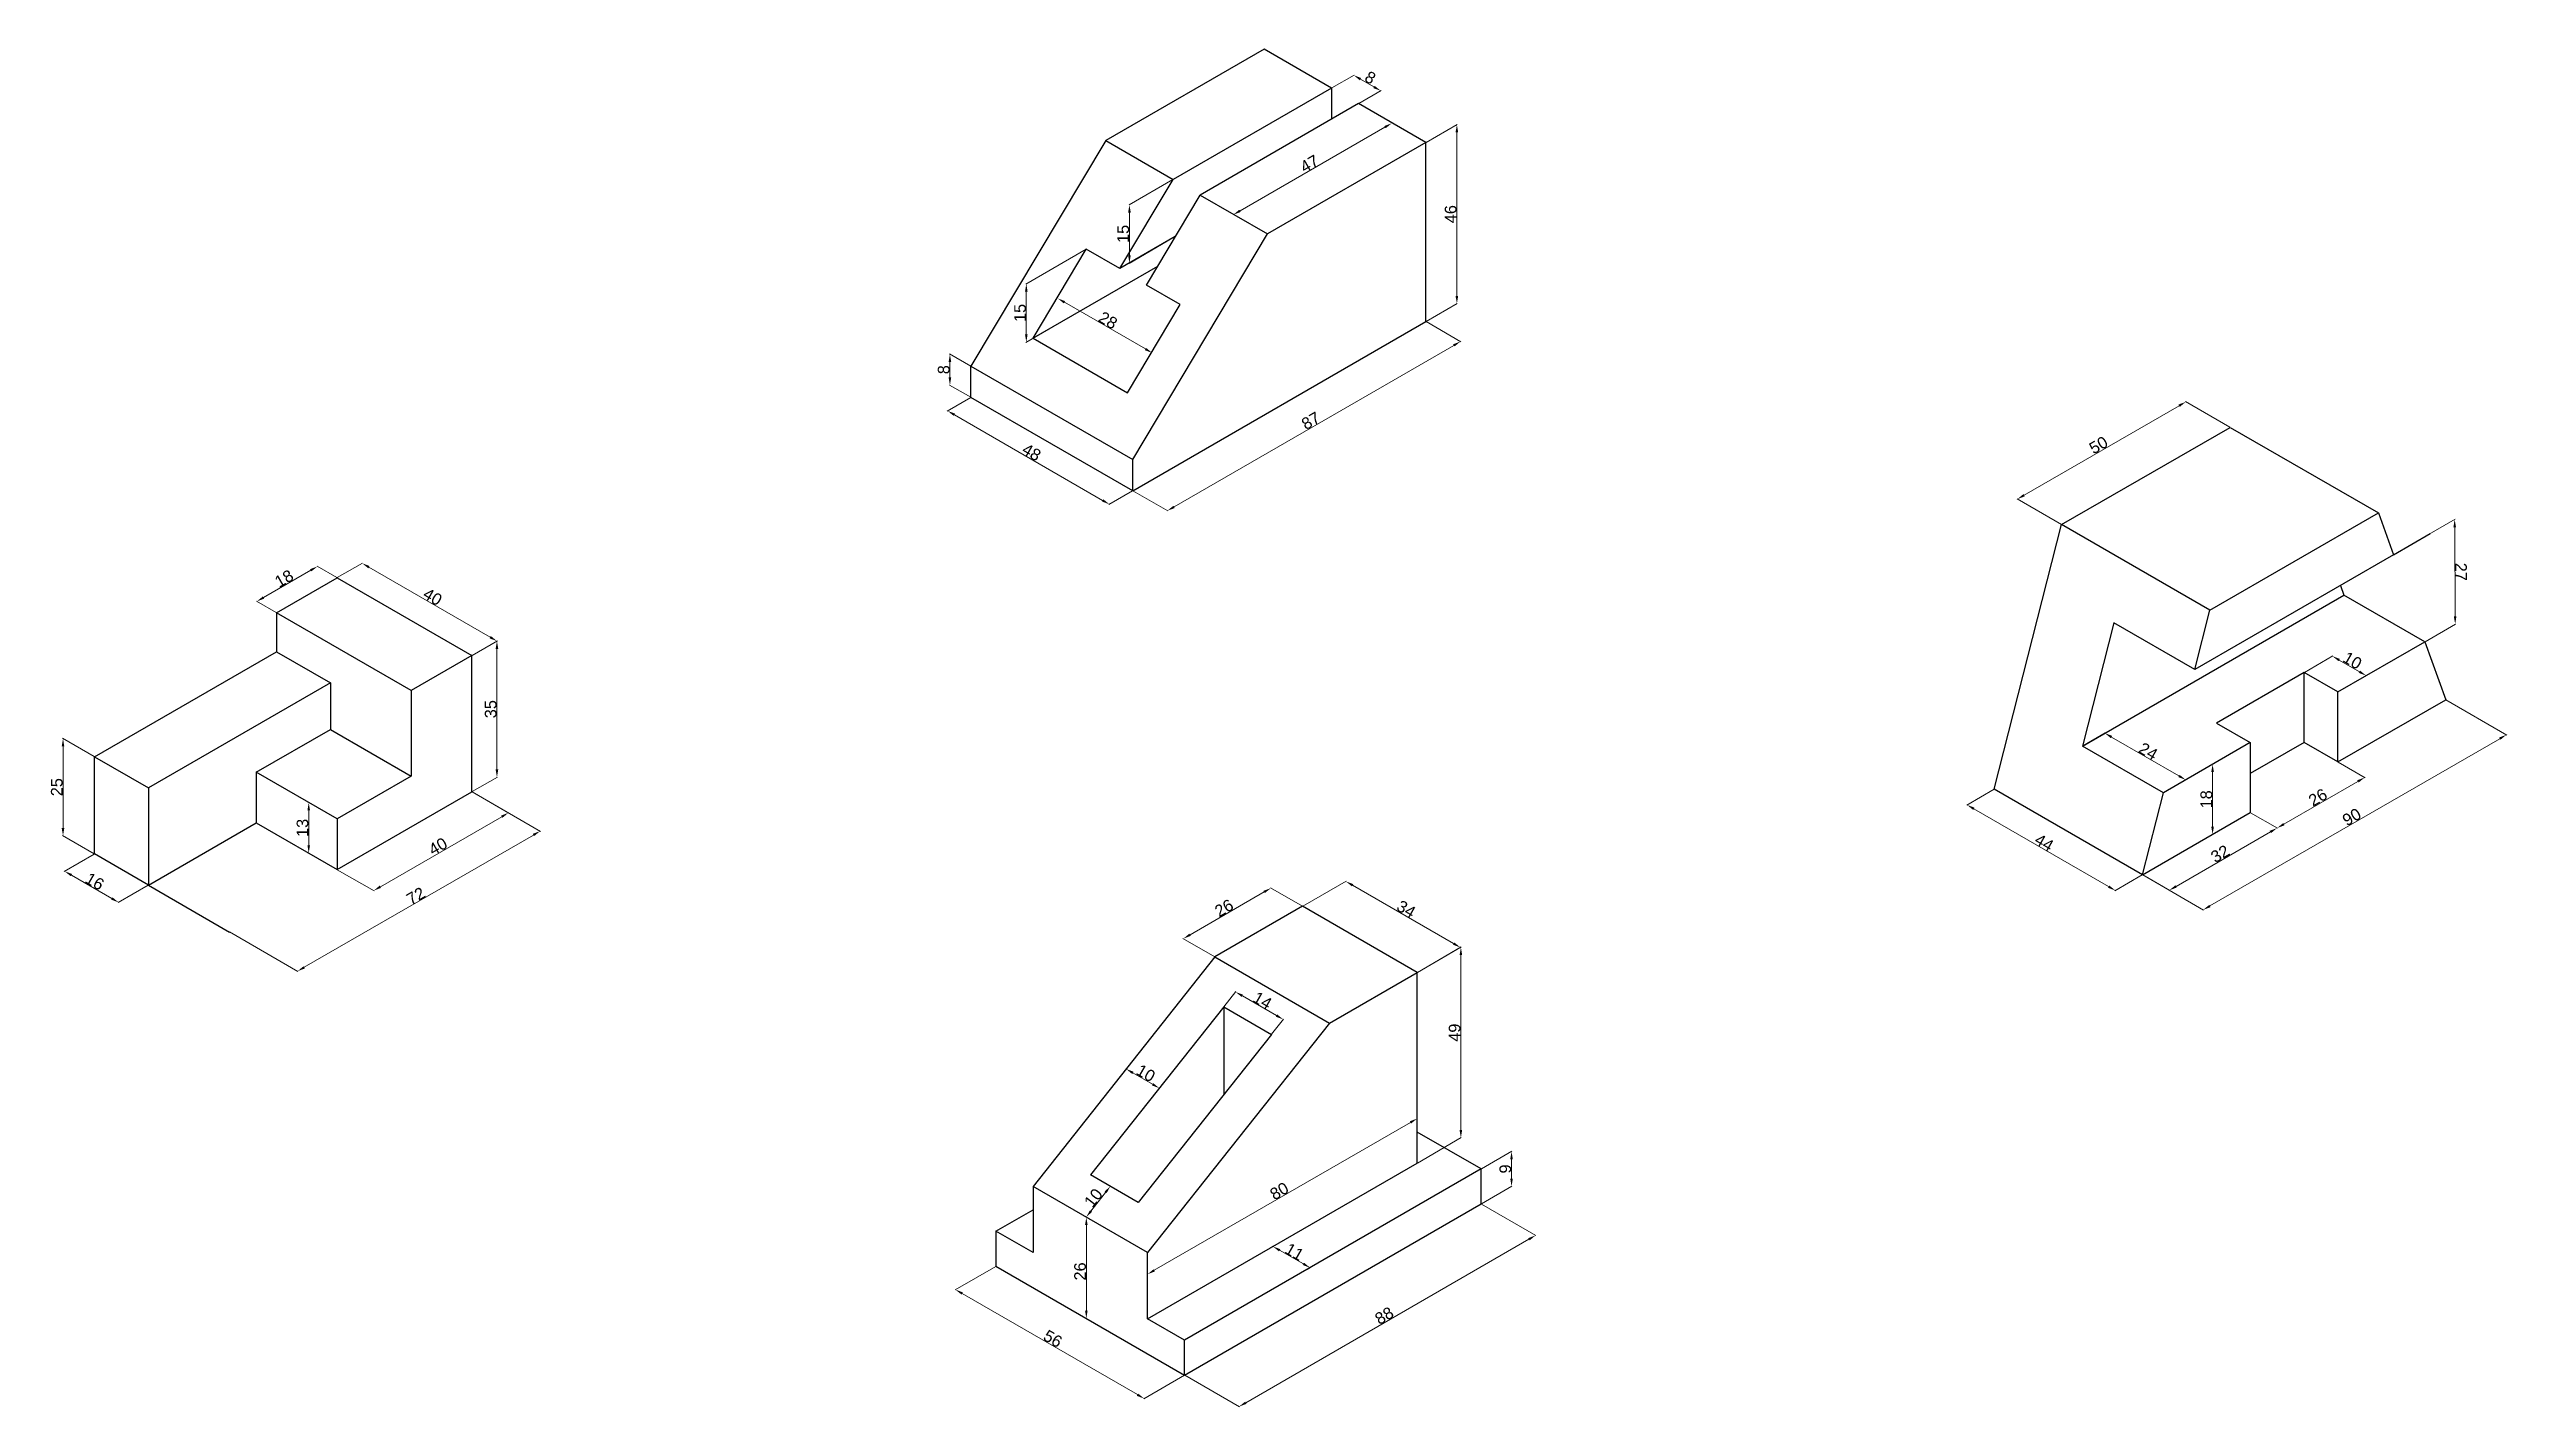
# Model space of a CAD drawing. Header units: millimetres. Extents: x -12 to 620, y -142 to 207.
import ezdxf

# ---------------------------------------------------------------- set-up
doc = ezdxf.new("R2010")
doc.units = ezdxf.units.MM
doc.header["$MEASUREMENT"] = 0
doc.layers.add('AM_5', color=3, linetype='Continuous', lineweight=15)
doc.styles.get("Standard").update_dxf_attribs({"font": 'arial.ttf'})
doc.dimstyles.new('AM_ANSI$0', dxfattribs={"dimtxt": 3, "dimasz": 2, "dimexe": 0.1, "dimexo": 0.05, "dimgap": 0.06, "dimtad": 1, "dimtoh": 1, "dimdec": 3, "dimzin": 9, "dimdsep": 46, "dimtxsty": 'Standard', "dimcen": 0, "dimclrd": 256, "dimclre": 256, "dimclrt": 2, "dimadec": 0, "dimazin": 2, "dimtp": 0.1, "dimtm": 0.1, "dimtfac": 0.71, "dimtdec": 3, "dimtofl": 0, "dimtmove": 0, "dimatfit": 3, "dimfxl": 1, "dimtolj": 1, "dimtzin": 7, "dimlwd": -1, "dimlwe": -1, "dimarcsym": 1})

# ---------------------------------------------------------------- blocks, each defined once
blk = doc.blocks.new('*D5')
at = {"layer": 'AM_5', "transparency": 16777216}
for p, q in [((-0.05, 25.03), (-8.19, 29.73)), ((-8.09, 27.67), (-8.09, 6.67)), ((-0.05, 0.03), (-8.19, 4.73))]:
    blk.add_line(p, q, dxfattribs=at)
for points in [[(-8.43, 27.67), (-7.76, 27.67), (-8.09, 29.67)], [(-8.43, 6.67), (-7.76, 6.67), (-8.09, 4.67)]]:
    blk.add_solid(points, dxfattribs=at)
at = {"layer": 'Defpoints', "color": 0, "transparency": 16777216}
for p in [(0, 25), (-8.09, 4.67), (0, 0)]:
    blk.add_point(p, dxfattribs=at)
at = {"layer": 'AM_5', "color": 2, "transparency": 16777216, "insert": (-9.68, 17.17), "char_height": 3, "attachment_point": 5, "rotation": 90}
blk.add_mtext('\\A1;25', dxfattribs=at)
blk = doc.blocks.new('*D6')
at = {"layer": 'AM_5', "transparency": 16777216}
for p, q in [((-0.05, -0.03), (-7.77, -4.49)), ((-5.94, -5.43), (4.45, -11.43)), ((13.81, -8.03), (6.09, -12.49))]:
    blk.add_line(p, q, dxfattribs=at)
for points in [[(-5.77, -5.14), (-6.1, -5.72), (-7.67, -4.43)], [(4.62, -11.14), (4.29, -11.72), (6.19, -12.43)]]:
    blk.add_solid(points, dxfattribs=at)
at = {"layer": 'Defpoints', "color": 0, "transparency": 16777216}
for p in [(0, 0), (6.19, -12.43), (13.86, -8)]:
    blk.add_point(p, dxfattribs=at)
at = {"layer": 'AM_5', "color": 2, "transparency": 16777216, "insert": (0.05, -7.05), "char_height": 3, "attachment_point": 5, "rotation": 330}
blk.add_mtext('\\A1;16', dxfattribs=at)
blk = doc.blocks.new('*D7')
at = {"layer": 'AM_5', "transparency": 16777216}
for p, q in [((97.04, 15.97), (106.48, 10.52)), ((73.48, -8.42), (104.65, 9.58)), ((62.4, -4.03), (71.84, -9.48))]:
    blk.add_line(p, q, dxfattribs=at)
for points in [[(104.49, 9.87), (104.82, 9.29), (106.38, 10.58)], [(73.31, -8.13), (73.64, -8.71), (71.74, -9.42)]]:
    blk.add_solid(points, dxfattribs=at)
at = {"layer": 'Defpoints', "color": 0, "transparency": 16777216}
for p in [(96.99, 16), (106.38, 10.58), (62.35, -4)]:
    blk.add_point(p, dxfattribs=at)
at = {"layer": 'AM_5', "color": 2, "transparency": 16777216, "insert": (88.27, 1.96), "char_height": 3, "attachment_point": 5, "rotation": 30}
blk.add_mtext('\\A1;40', dxfattribs=at)
blk = doc.blocks.new('*D8')
at = {"layer": 'AM_5', "transparency": 16777216}
for p, q in [((97.04, 51.03), (103.54, 54.78)), ((103.44, 21.72), (103.44, 52.72)), ((97.04, 16.03), (103.54, 19.78))]:
    blk.add_line(p, q, dxfattribs=at)
for points in [[(103.1, 52.72), (103.77, 52.72), (103.44, 54.72)], [(103.1, 21.72), (103.77, 21.72), (103.44, 19.72)]]:
    blk.add_solid(points, dxfattribs=at)
at = {"layer": 'Defpoints', "color": 0, "transparency": 16777216}
for p in [(96.99, 51), (103.44, 54.72), (96.99, 16)]:
    blk.add_point(p, dxfattribs=at)
at = {"layer": 'AM_5', "color": 2, "transparency": 16777216, "insert": (101.84, 37.22), "char_height": 3, "attachment_point": 5, "rotation": 90}
blk.add_mtext('\\A1;35', dxfattribs=at)
blk = doc.blocks.new('*D9')
at = {"layer": 'AM_5', "transparency": 16777216}
for p, q in [((62.4, 71.03), (68.9, 74.78)), ((101.71, 55.72), (70.53, 73.72)), ((97.04, 51.03), (103.54, 54.78))]:
    blk.add_line(p, q, dxfattribs=at)
for points in [[(70.69, 74.01), (70.36, 73.43), (68.8, 74.72)], [(101.87, 56.01), (101.54, 55.43), (103.44, 54.72)]]:
    blk.add_solid(points, dxfattribs=at)
at = {"layer": 'Defpoints', "color": 0, "transparency": 16777216}
for p in [(62.35, 71), (68.8, 74.72), (96.99, 51)]:
    blk.add_point(p, dxfattribs=at)
at = {"layer": 'AM_5', "color": 2, "transparency": 16777216, "insert": (86.91, 66.1), "char_height": 3, "attachment_point": 5, "rotation": 330}
blk.add_mtext('\\A1;40', dxfattribs=at)
blk = doc.blocks.new('*D10')
at = {"layer": 'AM_5', "transparency": 16777216}
for p, q in [((43.45, 65.91), (55.57, 72.91)), ((62.3, 71.03), (57.21, 73.97)), ((46.72, 62.03), (41.62, 64.97))]:
    blk.add_line(p, q, dxfattribs=at)
for points in [[(55.41, 73.2), (55.74, 72.63), (57.31, 73.91)], [(43.28, 66.2), (43.62, 65.63), (41.72, 64.91)]]:
    blk.add_solid(points, dxfattribs=at)
at = {"layer": 'Defpoints', "color": 0, "transparency": 16777216}
for p in [(57.31, 73.91), (62.35, 71), (46.77, 62)]:
    blk.add_point(p, dxfattribs=at)
at = {"layer": 'AM_5', "color": 2, "transparency": 16777216, "insert": (48.72, 70.79), "char_height": 3, "attachment_point": 5, "rotation": 30}
blk.add_mtext('\\A1;18', dxfattribs=at)
blk = doc.blocks.new('*D11')
at = {"layer": 'AM_5', "transparency": 16777216}
blk.add_line((55.06, 11.21), (55.06, 2.21), dxfattribs=at)
for points in [[(54.73, 11.21), (55.39, 11.21), (55.06, 13.21)], [(54.73, 2.21), (55.39, 2.21), (55.06, 0.21)]]:
    blk.add_solid(points, dxfattribs=at)
at = {"layer": 'Defpoints', "color": 0, "transparency": 16777216}
for p in [(62.35, 9), (55.06, 0.21), (62.35, -4)]:
    blk.add_point(p, dxfattribs=at)
at = {"layer": 'AM_5', "color": 2, "transparency": 16777216, "insert": (53.47, 6.71), "char_height": 3, "attachment_point": 5, "rotation": 90}
blk.add_mtext('\\A1;13', dxfattribs=at)
blk = doc.blocks.new('*D12')
at = {"layer": 'AM_5', "transparency": 16777216}
for p, q in [((97.04, 15.97), (114.63, 5.82)), ((112.8, 4.88), (53.91, -29.12)), ((34.69, -20.03), (52.28, -30.18))]:
    blk.add_line(p, q, dxfattribs=at)
for points in [[(112.63, 5.16), (112.97, 4.59), (114.53, 5.88)], [(53.74, -28.84), (54.08, -29.41), (52.18, -30.12)]]:
    blk.add_solid(points, dxfattribs=at)
at = {"layer": 'Defpoints', "color": 0, "transparency": 16777216}
for p in [(96.99, 16), (34.64, -20), (52.18, -30.12)]:
    blk.add_point(p, dxfattribs=at)
at = {"layer": 'AM_5', "color": 2, "transparency": 16777216, "insert": (82.57, -10.77), "char_height": 3, "attachment_point": 5, "rotation": 30}
blk.add_mtext('\\A1;72', dxfattribs=at)
blk = doc.blocks.new('*D13')
at = {"layer": 'AM_5', "transparency": 16777216}
for p, q in [((277.18, 173.32), (265.89, 166.8)), ((265.99, 164.86), (265.99, 153.86)), ((277.18, 158.32), (265.89, 151.8))]:
    blk.add_line(p, q, dxfattribs=at)
for points in [[(265.66, 164.86), (266.33, 164.86), (265.99, 166.86)], [(265.66, 153.86), (266.33, 153.86), (265.99, 151.86)]]:
    blk.add_solid(points, dxfattribs=at)
at = {"layer": 'Defpoints', "color": 0, "transparency": 16777216}
for p in [(277.23, 173.35), (277.23, 158.35), (265.99, 151.86)]:
    blk.add_point(p, dxfattribs=at)
at = {"layer": 'AM_5', "color": 2, "transparency": 16777216, "insert": (264.4, 159.36), "char_height": 3, "attachment_point": 5, "rotation": 90}
blk.add_mtext('\\A1;15', dxfattribs=at)
blk = doc.blocks.new('*D14')
at = {"layer": 'AM_5', "transparency": 16777216}
for p, q in [((254.85, 155.42), (239.39, 146.49)), ((254.85, 140.42), (239.39, 131.49)), ((239.49, 144.55), (239.49, 133.55))]:
    blk.add_line(p, q, dxfattribs=at)
for points in [[(239.15, 144.55), (239.82, 144.55), (239.49, 146.55)], [(239.15, 133.55), (239.82, 133.55), (239.49, 131.55)]]:
    blk.add_solid(points, dxfattribs=at)
at = {"layer": 'Defpoints', "color": 0, "transparency": 16777216}
for p in [(254.9, 155.45), (254.9, 140.45), (239.49, 131.55)]:
    blk.add_point(p, dxfattribs=at)
at = {"layer": 'AM_5', "color": 2, "transparency": 16777216, "insert": (237.89, 139.05), "char_height": 3, "attachment_point": 5, "rotation": 90}
blk.add_mtext('\\A1;15', dxfattribs=at)
blk = doc.blocks.new('*D15')
at = {"layer": 'AM_5', "transparency": 16777216}
for p, q in [((225.22, 125.38), (219.76, 128.53)), ((219.86, 122.47), (219.86, 126.47)), ((225.22, 117.38), (219.76, 120.53))]:
    blk.add_line(p, q, dxfattribs=at)
for points in [[(219.53, 126.47), (220.19, 126.47), (219.86, 128.47)], [(219.53, 122.47), (220.19, 122.47), (219.86, 120.47)]]:
    blk.add_solid(points, dxfattribs=at)
at = {"layer": 'Defpoints', "color": 0, "transparency": 16777216}
for p in [(219.86, 128.47), (225.27, 125.35), (225.27, 117.35)]:
    blk.add_point(p, dxfattribs=at)
at = {"layer": 'AM_5', "color": 2, "transparency": 16777216, "insert": (218.27, 124.47), "char_height": 3, "attachment_point": 5, "rotation": 90}
blk.add_mtext('\\A1;8', dxfattribs=at)
blk = doc.blocks.new('*D16')
at = {"layer": 'AM_5', "transparency": 16777216}
for p, q in [((225.22, 117.32), (219.17, 113.83)), ((221.01, 112.88), (259.11, 90.88)), ((266.79, 93.32), (260.74, 89.83))]:
    blk.add_line(p, q, dxfattribs=at)
for points in [[(221.17, 113.17), (220.84, 112.59), (219.27, 113.88)], [(259.28, 91.17), (258.94, 90.59), (260.84, 89.88)]]:
    blk.add_solid(points, dxfattribs=at)
at = {"layer": 'Defpoints', "color": 0, "transparency": 16777216}
for p in [(225.27, 117.35), (260.84, 89.88), (266.84, 93.35)]:
    blk.add_point(p, dxfattribs=at)
at = {"layer": 'AM_5', "color": 2, "transparency": 16777216, "insert": (240.85, 103.26), "char_height": 3, "attachment_point": 5, "rotation": 330}
blk.add_mtext('\\A1;48', dxfattribs=at)
blk = doc.blocks.new('*D17')
at = {"layer": 'AM_5', "transparency": 16777216}
for p, q in [((342.24, 136.82), (351.18, 131.66)), ((277.47, 89.21), (349.35, 130.71)), ((266.89, 93.32), (275.83, 88.16))]:
    blk.add_line(p, q, dxfattribs=at)
for points in [[(349.18, 131), (349.51, 130.42), (351.08, 131.71)], [(277.3, 89.5), (277.63, 88.92), (275.73, 88.21)]]:
    blk.add_solid(points, dxfattribs=at)
at = {"layer": 'Defpoints', "color": 0, "transparency": 16777216}
for p in [(342.19, 136.85), (351.08, 131.71), (266.84, 93.35)]:
    blk.add_point(p, dxfattribs=at)
at = {"layer": 'AM_5', "color": 2, "transparency": 16777216, "insert": (312.61, 111.34), "char_height": 3, "attachment_point": 5, "rotation": 30}
blk.add_mtext('\\A1;87', dxfattribs=at)
blk = doc.blocks.new('*D18')
at = {"layer": 'AM_5', "transparency": 16777216}
for p, q in [((342.24, 182.88), (350.25, 187.5)), ((350.15, 143.44), (350.15, 185.44)), ((342.24, 136.88), (350.25, 141.5))]:
    blk.add_line(p, q, dxfattribs=at)
for points in [[(349.81, 185.44), (350.48, 185.44), (350.15, 187.44)], [(349.81, 143.44), (350.48, 143.44), (350.15, 141.44)]]:
    blk.add_solid(points, dxfattribs=at)
at = {"layer": 'Defpoints', "color": 0, "transparency": 16777216}
for p in [(350.15, 187.44), (342.19, 182.85), (342.19, 136.85)]:
    blk.add_point(p, dxfattribs=at)
at = {"layer": 'AM_5', "color": 2, "transparency": 16777216, "insert": (348.56, 164.44), "char_height": 3, "attachment_point": 5, "rotation": 90}
blk.add_mtext('\\A1;46', dxfattribs=at)
blk = doc.blocks.new('*D19')
at = {"layer": 'AM_5', "transparency": 16777216}
for p, q in [((317.99, 196.88), (323.74, 200.2)), ((324.92, 192.88), (330.67, 196.2)), ((325.38, 199.14), (328.84, 197.14))]:
    blk.add_line(p, q, dxfattribs=at)
for points in [[(325.54, 199.43), (325.21, 198.85), (323.64, 200.14)], [(329.01, 197.43), (328.67, 196.85), (330.57, 196.14)]]:
    blk.add_solid(points, dxfattribs=at)
at = {"layer": 'Defpoints', "color": 0, "transparency": 16777216}
for p in [(317.94, 196.85), (330.57, 196.14), (324.87, 192.85)]:
    blk.add_point(p, dxfattribs=at)
at = {"layer": 'AM_5', "color": 2, "transparency": 16777216, "insert": (327.9, 199.52), "char_height": 3, "attachment_point": 5, "rotation": 330}
blk.add_mtext('\\A1;8', dxfattribs=at)
blk = doc.blocks.new('*D21')
at = {"layer": 'AM_5', "transparency": 16777216}
blk.add_line((294.42, 165.3), (331.66, 186.8), dxfattribs=at)
for points in [[(331.5, 187.09), (331.83, 186.51), (333.4, 187.8)], [(294.26, 165.59), (294.59, 165.01), (292.69, 164.3)]]:
    blk.add_solid(points, dxfattribs=at)
at = {"layer": 'Defpoints', "color": 0, "transparency": 16777216}
for p in [(333.4, 187.8), (342.19, 182.85), (301.48, 159.35)]:
    blk.add_point(p, dxfattribs=at)
at = {"layer": 'AM_5', "color": 2, "transparency": 16777216, "insert": (312.26, 177.4), "char_height": 3, "attachment_point": 5, "rotation": 30}
blk.add_mtext('\\A1;47', dxfattribs=at)
blk = doc.blocks.new('*D22')
at = {"layer": 'AM_5', "transparency": 16777216}
blk.add_line((249.32, 141.78), (270.1, 129.79), dxfattribs=at)
for points in [[(249.48, 142.07), (249.15, 141.49), (247.59, 142.78)], [(270.26, 130.08), (269.93, 129.5), (271.83, 128.79)]]:
    blk.add_solid(points, dxfattribs=at)
at = {"layer": 'Defpoints', "color": 0, "transparency": 16777216}
for p in [(254.9, 155.45), (278.94, 141.1), (271.83, 128.79)]:
    blk.add_point(p, dxfattribs=at)
at = {"layer": 'AM_5', "color": 2, "transparency": 16777216, "insert": (260.5, 137.16), "char_height": 3, "attachment_point": 5, "rotation": 330}
blk.add_mtext('\\A1;28', dxfattribs=at)
blk = doc.blocks.new('*D23')
at = {"layer": 'AM_5', "transparency": 16777216}
for p, q in [((302.11, -101.29), (302.96, -100.79)), ((304.6, -101.84), (310.69, -105.33)), ((311.68, -106.76), (312.53, -106.27))]:
    blk.add_line(p, q, dxfattribs=at)
for points in [[(304.76, -101.56), (304.43, -102.13), (302.86, -100.85)], [(310.86, -105.05), (310.53, -105.62), (312.43, -106.33)]]:
    blk.add_solid(points, dxfattribs=at)
at = {"layer": 'Defpoints', "color": 0, "transparency": 16777216}
for p in [(302.06, -101.31), (311.63, -106.79), (312.43, -106.33)]:
    blk.add_point(p, dxfattribs=at)
at = {"layer": 'AM_5', "color": 2, "transparency": 16777216, "insert": (308.42, -102.23), "char_height": 3, "attachment_point": 5, "rotation": 330.20979}
blk.add_mtext('\\A1;11', dxfattribs=at)
blk = doc.blocks.new('*D24')
at = {"layer": 'AM_5', "transparency": 16777216}
for p, q in [((356.44, -89.98), (370.48, -98.08)), ((295.9, -141.02), (368.65, -99.02)), ((280.23, -133.98), (294.27, -142.08))]:
    blk.add_line(p, q, dxfattribs=at)
for points in [[(368.48, -98.74), (368.82, -99.31), (370.38, -98.02)], [(295.74, -140.74), (296.07, -141.31), (294.17, -142.02)]]:
    blk.add_solid(points, dxfattribs=at)
at = {"layer": 'Defpoints', "color": 0, "transparency": 16777216}
for p in [(356.39, -89.95), (370.38, -98.02), (280.18, -133.95)]:
    blk.add_point(p, dxfattribs=at)
at = {"layer": 'AM_5', "color": 2, "transparency": 16777216, "insert": (331.48, -118.65), "char_height": 3, "attachment_point": 5, "rotation": 30}
blk.add_mtext('\\A1;88', dxfattribs=at)
blk = doc.blocks.new('*D25')
at = {"layer": 'AM_5', "transparency": 16777216}
for p, q in [((231.63, -105.98), (221.18, -112.01)), ((268.04, -138.95), (223.01, -112.95)), ((280.13, -133.98), (269.68, -140.01))]:
    blk.add_line(p, q, dxfattribs=at)
for points in [[(223.18, -112.67), (222.84, -113.24), (221.28, -111.95)], [(268.21, -138.67), (267.88, -139.24), (269.78, -139.95)]]:
    blk.add_solid(points, dxfattribs=at)
at = {"layer": 'Defpoints', "color": 0, "transparency": 16777216}
for p in [(231.68, -105.95), (221.28, -111.95), (280.18, -133.95)]:
    blk.add_point(p, dxfattribs=at)
at = {"layer": 'AM_5', "color": 2, "transparency": 16777216, "insert": (246.32, -124.58), "char_height": 3, "attachment_point": 5, "rotation": 330}
blk.add_mtext('\\A1;56', dxfattribs=at)
blk = doc.blocks.new('*D26')
at = {"layer": 'AM_5', "transparency": 16777216}
for p, q in [((255.88, -93.92), (254.82, -93.3)), ((254.92, -95.36), (254.92, -117.36)), ((255.88, -119.92), (254.82, -119.3))]:
    blk.add_line(p, q, dxfattribs=at)
for points in [[(254.58, -95.36), (255.25, -95.36), (254.92, -93.36)], [(254.58, -117.36), (255.25, -117.36), (254.92, -119.36)]]:
    blk.add_solid(points, dxfattribs=at)
at = {"layer": 'Defpoints', "color": 0, "transparency": 16777216}
for p in [(255.93, -93.95), (254.92, -119.36), (255.93, -119.95)]:
    blk.add_point(p, dxfattribs=at)
at = {"layer": 'AM_5', "color": 2, "transparency": 16777216, "insert": (253.32, -107.28), "char_height": 3, "attachment_point": 5, "rotation": 90}
blk.add_mtext('\\A1;26', dxfattribs=at)
blk = doc.blocks.new('*D27')
at = {"layer": 'AM_5', "transparency": 16777216}
for p, q in [((356.44, -80.92), (364.3, -76.38)), ((364.2, -78.44), (364.2, -83.44)), ((356.44, -89.92), (364.3, -85.38))]:
    blk.add_line(p, q, dxfattribs=at)
for points in [[(363.87, -78.44), (364.53, -78.44), (364.2, -76.44)], [(363.87, -83.44), (364.53, -83.44), (364.2, -85.44)]]:
    blk.add_solid(points, dxfattribs=at)
at = {"layer": 'Defpoints', "color": 0, "transparency": 16777216}
for p in [(356.39, -80.95), (364.2, -85.44), (356.39, -89.95)]:
    blk.add_point(p, dxfattribs=at)
at = {"layer": 'AM_5', "color": 2, "transparency": 16777216, "insert": (362.61, -80.94), "char_height": 3, "attachment_point": 5, "rotation": 90}
blk.add_mtext('\\A1;9', dxfattribs=at)
blk = doc.blocks.new('*D28')
at = {"layer": 'AM_5', "transparency": 16777216}
for p, q in [((339.99, -30.42), (351.28, -23.9)), ((351.18, -70.96), (351.18, -25.96)), ((339.99, -79.42), (351.28, -72.9))]:
    blk.add_line(p, q, dxfattribs=at)
for points in [[(350.85, -25.96), (351.51, -25.96), (351.18, -23.96)], [(350.85, -70.96), (351.51, -70.96), (351.18, -72.96)]]:
    blk.add_solid(points, dxfattribs=at)
at = {"layer": 'Defpoints', "color": 0, "transparency": 16777216}
for p in [(351.18, -23.96), (339.94, -30.45), (339.94, -79.45)]:
    blk.add_point(p, dxfattribs=at)
at = {"layer": 'AM_5', "color": 2, "transparency": 16777216, "insert": (349.59, -45.92), "char_height": 3, "attachment_point": 5, "rotation": 90}
blk.add_mtext('\\A1;49', dxfattribs=at)
blk = doc.blocks.new('*D29')
at = {"layer": 'AM_5', "transparency": 16777216}
for p, q in [((310.54, -13.42), (321.71, -6.97)), ((323.34, -8.03), (349.32, -23.03)), ((339.99, -30.42), (351.16, -23.97))]:
    blk.add_line(p, q, dxfattribs=at)
for points in [[(323.51, -7.74), (323.18, -8.32), (321.61, -7.03)], [(349.49, -22.74), (349.16, -23.32), (351.06, -24.03)]]:
    blk.add_solid(points, dxfattribs=at)
at = {"layer": 'Defpoints', "color": 0, "transparency": 16777216}
for p in [(310.49, -13.45), (351.06, -24.03), (339.94, -30.45)]:
    blk.add_point(p, dxfattribs=at)
at = {"layer": 'AM_5', "color": 2, "transparency": 16777216, "insert": (337.13, -14.15), "char_height": 3, "attachment_point": 5, "rotation": 330}
blk.add_mtext('\\A1;34', dxfattribs=at)
blk = doc.blocks.new('*D30')
at = {"layer": 'AM_5', "transparency": 16777216}
for p, q in [((300.63, -9.75), (281.58, -20.75)), ((310.44, -13.42), (302.26, -8.7)), ((287.93, -26.42), (279.75, -21.7))]:
    blk.add_line(p, q, dxfattribs=at)
for points in [[(300.47, -9.47), (300.8, -10.04), (302.36, -8.75)], [(281.41, -20.47), (281.75, -21.04), (279.85, -21.75)]]:
    blk.add_solid(points, dxfattribs=at)
at = {"layer": 'Defpoints', "color": 0, "transparency": 16777216}
for p in [(310.49, -13.45), (279.85, -21.75), (287.98, -26.45)]:
    blk.add_point(p, dxfattribs=at)
at = {"layer": 'AM_5', "color": 2, "transparency": 16777216, "insert": (290.31, -13.88), "char_height": 3, "attachment_point": 5, "rotation": 30}
blk.add_mtext('\\A1;26', dxfattribs=at)
blk = doc.blocks.new('*D31')
at = {"layer": 'AM_5', "transparency": 16777216}
for p, q in [((290.26, -39.25), (293.34, -35.37)), ((303.8, -41.52), (295.01, -36.45)), ((302.51, -46.33), (305.59, -42.44))]:
    blk.add_line(p, q, dxfattribs=at)
for points in [[(295.17, -36.16), (294.84, -36.73), (293.27, -35.45)], [(303.96, -41.23), (303.63, -41.81), (305.53, -42.52)]]:
    blk.add_solid(points, dxfattribs=at)
at = {"layer": 'Defpoints', "color": 0, "transparency": 16777216}
for p in [(293.27, -35.45), (290.23, -39.29), (302.48, -46.37)]:
    blk.add_point(p, dxfattribs=at)
at = {"layer": 'AM_5', "color": 2, "transparency": 16777216, "insert": (300.19, -37.63), "char_height": 3, "attachment_point": 5, "rotation": 330}
blk.add_mtext('\\A1;14', dxfattribs=at)
blk = doc.blocks.new('*D32')
at = {"layer": 'AM_5', "transparency": 16777216}
for p, q in [((264.62, -55.91), (265.21, -55.17)), ((271.94, -59.18), (266.88, -56.25)), ((273.15, -60.83), (273.74, -60.1))]:
    blk.add_line(p, q, dxfattribs=at)
for points in [[(267.04, -55.96), (266.71, -56.54), (265.14, -55.25)], [(272.11, -58.89), (271.77, -59.46), (273.67, -60.18)]]:
    blk.add_solid(points, dxfattribs=at)
at = {"layer": 'Defpoints', "color": 0, "transparency": 16777216}
for p in [(264.59, -55.95), (265.14, -55.25), (273.12, -60.87)]:
    blk.add_point(p, dxfattribs=at)
at = {"layer": 'AM_5', "color": 2, "transparency": 16777216, "insert": (270.2, -56.33), "char_height": 3, "attachment_point": 5, "rotation": 330}
blk.add_mtext('\\A1;10', dxfattribs=at)
blk = doc.blocks.new('*D33')
at = {"layer": 'AM_5', "transparency": 16777216}
for p, q in [((259.86, -86.96), (256.11, -91.76)), ((262.1, -85.96), (261.01, -85.33)), ((255.89, -93.92), (254.79, -93.29))]:
    blk.add_line(p, q, dxfattribs=at)
for points in [[(259.6, -86.75), (260.13, -87.16), (261.09, -85.38)], [(255.85, -91.56), (256.37, -91.97), (254.88, -93.34)]]:
    blk.add_solid(points, dxfattribs=at)
at = {"layer": 'Defpoints', "color": 0, "transparency": 16777216}
for p in [(262.15, -85.99), (254.88, -93.34), (255.93, -93.95)]:
    blk.add_point(p, dxfattribs=at)
at = {"layer": 'AM_5', "color": 2, "transparency": 16777216, "insert": (256.73, -88.38), "char_height": 3, "attachment_point": 5, "rotation": 52.02473}
blk.add_mtext('\\A1;10', dxfattribs=at)
blk = doc.blocks.new('*D34')
at = {"layer": 'AM_5', "transparency": 16777216}
blk.add_line((272.39, -106.99), (338.21, -68.99), dxfattribs=at)
for points in [[(338.04, -68.71), (338.37, -69.28), (339.94, -67.99)], [(272.22, -106.71), (272.55, -107.28), (270.66, -107.99)]]:
    blk.add_solid(points, dxfattribs=at)
at = {"layer": 'Defpoints', "color": 0, "transparency": 16777216}
for p in [(339.94, -67.99), (339.94, -79.45), (270.66, -119.45)]:
    blk.add_point(p, dxfattribs=at)
at = {"layer": 'AM_5', "color": 2, "transparency": 16777216, "insert": (304.5, -86.62), "char_height": 3, "attachment_point": 5, "rotation": 30}
blk.add_mtext('\\A1;80', dxfattribs=at)
blk = doc.blocks.new('*D35')
at = {"layer": 'AM_5', "transparency": 16777216}
for p, q in [((488.2, 16.62), (481.18, 12.56)), ((483.01, 11.62), (517.65, -8.38)), ((526.31, -5.38), (519.28, -9.44))]:
    blk.add_line(p, q, dxfattribs=at)
for points in [[(483.18, 11.91), (482.84, 11.33), (481.28, 12.62)], [(517.82, -8.09), (517.48, -8.67), (519.38, -9.38)]]:
    blk.add_solid(points, dxfattribs=at)
at = {"layer": 'Defpoints', "color": 0, "transparency": 16777216}
for p in [(488.25, 16.65), (526.36, -5.35), (519.38, -9.38)]:
    blk.add_point(p, dxfattribs=at)
at = {"layer": 'AM_5', "color": 2, "transparency": 16777216, "insert": (501.11, 2.97), "char_height": 3, "attachment_point": 5, "rotation": 330}
blk.add_mtext('\\A1;44', dxfattribs=at)
blk = doc.blocks.new('*D36')
at = {"layer": 'AM_5', "transparency": 16777216}
for p, q in [((604.35, 39.62), (620.01, 30.58)), ((543.7, -13.36), (618.17, 29.64)), ((526.41, -5.38), (542.06, -14.42))]:
    blk.add_line(p, q, dxfattribs=at)
for points in [[(618.01, 29.93), (618.34, 29.35), (619.91, 30.64)], [(543.53, -13.07), (543.86, -13.65), (541.96, -14.36)]]:
    blk.add_solid(points, dxfattribs=at)
at = {"layer": 'Defpoints', "color": 0, "transparency": 16777216}
for p in [(604.3, 39.65), (619.91, 30.64), (526.36, -5.35)]:
    blk.add_point(p, dxfattribs=at)
at = {"layer": 'AM_5', "color": 2, "transparency": 16777216, "insert": (580.14, 9.52), "char_height": 3, "attachment_point": 5, "rotation": 30}
blk.add_mtext('\\A1;90', dxfattribs=at)
blk = doc.blocks.new('*D38')
at = {"layer": 'AM_5', "transparency": 16777216}
for p, q in [((576.64, 23.62), (583.58, 19.61)), ((581.75, 18.67), (562.7, 7.67)), ((554.12, 10.62), (561.07, 6.61))]:
    blk.add_line(p, q, dxfattribs=at)
for points in [[(581.58, 18.96), (581.92, 18.38), (583.48, 19.67)], [(562.53, 7.96), (562.86, 7.38), (560.97, 6.67)]]:
    blk.add_solid(points, dxfattribs=at)
at = {"layer": 'Defpoints', "color": 0, "transparency": 16777216}
for p in [(576.59, 23.65), (554.07, 10.65), (560.97, 6.67)]:
    blk.add_point(p, dxfattribs=at)
at = {"layer": 'AM_5', "color": 2, "transparency": 16777216, "insert": (571.43, 14.55), "char_height": 3, "attachment_point": 5, "rotation": 30}
blk.add_mtext('\\A1;26', dxfattribs=at)
blk = doc.blocks.new('*D39')
at = {"layer": 'AM_5', "transparency": 16777216}
for p, q in [((554.12, 10.62), (561.07, 6.61)), ((559.23, 5.67), (534.98, -8.33)), ((526.41, -5.38), (533.35, -9.39))]:
    blk.add_line(p, q, dxfattribs=at)
for points in [[(559.07, 5.96), (559.4, 5.38), (560.97, 6.67)], [(534.82, -8.04), (535.15, -8.62), (533.25, -9.33)]]:
    blk.add_solid(points, dxfattribs=at)
at = {"layer": 'Defpoints', "color": 0, "transparency": 16777216}
for p in [(554.07, 10.65), (526.36, -5.35), (533.25, -9.33)]:
    blk.add_point(p, dxfattribs=at)
at = {"layer": 'AM_5', "color": 2, "transparency": 16777216, "insert": (546.31, 0.05), "char_height": 3, "attachment_point": 5, "rotation": 30}
blk.add_mtext('\\A1;32', dxfattribs=at)
blk = doc.blocks.new('*D40')
at = {"layer": 'AM_5', "transparency": 16777216}
for p, q in [((511, 27.78), (516.78, 31.12)), ((535.73, 20.06), (518.41, 30.06)), ((531.79, 15.78), (537.56, 19.12))]:
    blk.add_line(p, q, dxfattribs=at)
for points in [[(518.58, 30.35), (518.24, 29.77), (516.68, 31.06)], [(535.9, 20.35), (535.56, 19.77), (537.46, 19.06)]]:
    blk.add_solid(points, dxfattribs=at)
at = {"layer": 'Defpoints', "color": 0, "transparency": 16777216}
for p in [(510.95, 27.75), (516.68, 31.06), (531.74, 15.75)]:
    blk.add_point(p, dxfattribs=at)
at = {"layer": 'AM_5', "color": 2, "transparency": 16777216, "insert": (527.85, 26.41), "char_height": 3, "attachment_point": 5, "rotation": 330}
blk.add_mtext('\\A1;24', dxfattribs=at)
blk = doc.blocks.new('*D41')
at = {"layer": 'AM_5', "transparency": 16777216}
for p, q in [((567.98, 46.68), (575.29, 50.9)), ((576.64, 41.68), (583.95, 45.9)), ((576.92, 49.84), (582.12, 46.84))]:
    blk.add_line(p, q, dxfattribs=at)
for points in [[(577.09, 50.13), (576.76, 49.55), (575.19, 50.84)], [(582.28, 47.13), (581.95, 46.55), (583.85, 45.84)]]:
    blk.add_solid(points, dxfattribs=at)
at = {"layer": 'Defpoints', "color": 0, "transparency": 16777216}
for p in [(567.93, 46.65), (583.85, 45.84), (576.59, 41.65)]:
    blk.add_point(p, dxfattribs=at)
at = {"layer": 'AM_5', "color": 2, "transparency": 16777216, "insert": (580.32, 49.72), "char_height": 3, "attachment_point": 5, "rotation": 330}
blk.add_mtext('\\A1;10', dxfattribs=at)
blk = doc.blocks.new('*D42')
at = {"layer": 'AM_5', "transparency": 16777216}
for p, q in [((495.94, 92.21), (535.78, 115.21)), ((548.83, 109.68), (537.41, 116.27)), ((505.53, 84.68), (494.11, 91.27))]:
    blk.add_line(p, q, dxfattribs=at)
for points in [[(535.61, 115.5), (535.94, 114.92), (537.51, 116.21)], [(495.77, 92.5), (496.11, 91.92), (494.21, 91.21)]]:
    blk.add_solid(points, dxfattribs=at)
at = {"layer": 'Defpoints', "color": 0, "transparency": 16777216}
for p in [(537.51, 116.21), (548.88, 109.65), (505.58, 84.65)]:
    blk.add_point(p, dxfattribs=at)
at = {"layer": 'AM_5', "color": 2, "transparency": 16777216, "insert": (515.06, 105.09), "char_height": 3, "attachment_point": 5, "rotation": 30}
blk.add_mtext('\\A1;50', dxfattribs=at)
blk = doc.blocks.new('*D43')
at = {"layer": 'AM_5', "transparency": 16777216}
for p, q in [((598.84, 81.49), (606.69, 86.03)), ((606.72, 61.05), (606.6, 83.97)), ((598.98, 54.57), (606.83, 59.11))]:
    blk.add_line(p, q, dxfattribs=at)
for points in [[(606.94, 83.97), (606.27, 83.97), (606.59, 85.97)], [(607.05, 61.05), (606.39, 61.05), (606.73, 59.05)]]:
    blk.add_solid(points, dxfattribs=at)
at = {"layer": 'Defpoints', "color": 0, "transparency": 16777216}
for p in [(606.59, 85.97), (598.79, 81.47), (598.93, 54.54)]:
    blk.add_point(p, dxfattribs=at)
at = {"layer": 'AM_5', "color": 2, "transparency": 16777216, "insert": (608.23, 72.52), "char_height": 3, "attachment_point": 5, "rotation": 270.28998}
blk.add_mtext('\\A1;27', dxfattribs=at)
blk = doc.blocks.new('*D44')
at = {"layer": 'AM_5', "transparency": 16777216}
blk.add_line((544.38, 21.05), (544.38, 7.05), dxfattribs=at)
for points in [[(544.04, 21.05), (544.71, 21.05), (544.38, 23.05)], [(544.04, 7.05), (544.71, 7.05), (544.38, 5.05)]]:
    blk.add_solid(points, dxfattribs=at)
at = {"layer": 'Defpoints', "color": 0, "transparency": 16777216}
for p in [(554.07, 28.65), (554.07, 10.65), (544.38, 5.05)]:
    blk.add_point(p, dxfattribs=at)
at = {"layer": 'AM_5', "color": 2, "transparency": 16777216, "insert": (542.79, 14.05), "char_height": 3, "attachment_point": 5, "rotation": 90}
blk.add_mtext('\\A1;18', dxfattribs=at)

msp = doc.modelspace()

# ---------------------------------------------------------------- linework, layer by layer
for p, q in [((300.6173, 206.8467), (259.9141, 183.3467)), ((317.9379, 196.8467), (300.6173, 206.8467)), ((317.9379, 196.8467), (277.2347, 173.3467)), ((317.9379, 196.8467), (317.9379, 188.8467)), ((324.8661, 192.8467), (284.1629, 169.3467)), ((342.1866, 182.8467), (324.8661, 192.8467)), ((259.9141, 183.3467), (225.2731, 125.3467)), ((259.9141, 183.3467), (277.2347, 173.3467)), ((342.1866, 182.8467), (301.4834, 159.3467)), ((342.1866, 136.8467), (342.1866, 182.8467)), ((263.5606, 150.452), (277.2347, 173.3467)), ((270.3522, 146.2232), (284.1629, 169.3467)), ((284.1629, 169.3467), (301.4834, 159.3467)), ((277.7816, 158.6625), (263.5606, 150.452)), ((266.8424, 101.3467), (301.4834, 159.3467)), ((241.2262, 132.5572), (254.9003, 155.452)), ((263.5606, 150.452), (254.9003, 155.452)), ((273.2236, 151.0309), (241.2262, 132.5572)), ((279.0124, 141.2232), (270.3522, 146.2232)), ((265.4749, 118.5572), (279.0124, 141.2232)), ((266.8424, 93.3467), (342.1866, 136.8467)), ((241.2262, 132.5572), (265.4749, 118.5572)), ((225.2731, 117.3467), (225.2731, 125.3467)), ((225.2731, 125.3467), (266.8424, 101.3467)), ((266.8424, 93.3467), (225.2731, 117.3467)), ((505.5752, 84.6478), (548.8765, 109.6478)), ((548.8765, 109.6478), (586.9816, 87.6478)), ((266.8424, 93.3467), (266.8424, 101.3467)), ((488.2547, 16.6478), (505.5752, 84.6478)), ((543.6803, 62.6478), (505.5752, 84.6478)), ((543.6803, 62.6478), (586.9816, 87.6478)), ((586.9816, 87.6478), (590.8638, 76.8892)), ((590.8638, 76.8892), (539.7981, 47.4064)), ((46.7654, 62), (62.3538, 71)), ((62.3538, 71), (96.9948, 51)), ((510.9505, 27.7513), (578.1422, 66.5444)), ((577.2463, 69.0271), (578.1422, 66.5444)), ((598.9268, 54.5444), (578.1422, 66.5444)), ((81.4064, 42), (46.7654, 62)), ((46.7654, 62), (46.7654, 52)), ((519.0135, 59.4064), (510.9505, 27.7513)), ((539.7981, 47.4064), (519.0135, 59.4064)), ((539.7981, 47.4064), (543.6803, 62.6478)), ((0, 25), (46.7654, 52)), ((46.7654, 52), (60.6218, 44)), ((96.9948, 51), (81.4064, 42)), ((96.9948, 16), (96.9948, 51)), ((576.5893, 41.6478), (598.9268, 54.5444)), ((598.9268, 54.5444), (604.3021, 39.6478)), ((567.929, 46.6478), (545.4124, 33.6478)), ((576.5893, 41.6478), (567.929, 46.6478)), ((567.929, 28.6478), (567.929, 46.6478)), ((60.6218, 44), (13.8564, 17)), ((60.6218, 44), (60.6218, 32)), ((81.4064, 42), (81.4064, 20)), ((576.5893, 23.6478), (576.5893, 41.6478)), ((576.5893, 23.6478), (604.3021, 39.6478)), ((41.5692, 21), (60.6218, 32)), ((60.6218, 32), (81.4064, 20)), ((545.4124, 33.6478), (554.0726, 28.6478)), ((531.7352, 15.7513), (510.9505, 27.7513)), ((554.0726, 28.6478), (531.7352, 15.7513)), ((554.0726, 28.6478), (554.0726, 10.6478)), ((567.929, 28.6478), (554.0726, 20.6478)), ((576.5893, 23.6478), (567.929, 28.6478)), ((0, 0), (0, 25)), ((0, 25), (13.8564, 17)), ((62.3538, 9), (41.5692, 21)), ((41.5692, 21), (41.5692, 8)), ((81.4064, 20), (62.3538, 9)), ((13.8564, 17), (13.8564, -8)), ((62.3538, -4), (96.9948, 16)), ((526.3598, -5.3522), (488.2547, 16.6478)), ((526.3598, -5.3522), (531.7352, 15.7513)), ((13.8564, -8), (41.5692, 8)), ((41.5692, 8), (62.3538, -4)), ((62.3538, 9), (62.3538, -4)), ((526.3598, -5.3522), (554.0726, 10.6478)), ((13.8564, -8), (0, 0)), ((310.4923, -13.4468), (287.9756, -26.4468)), ((339.9371, -30.4468), (310.4923, -13.4468)), ((287.9756, -26.4468), (241.2102, -85.4468)), ((287.9756, -26.4468), (317.4205, -43.4468)), ((317.4205, -43.4468), (339.9371, -30.4468)), ((339.9371, -79.4468), (339.9371, -30.4468)), ((290.2253, -39.2927), (256.018, -82.4491)), ((317.4205, -43.4468), (270.6551, -102.4468)), ((290.2253, -39.2927), (302.4811, -46.3686)), ((290.2253, -39.2927), (290.2253, -61.8308)), ((302.4811, -46.3686), (268.2739, -89.525)), ((356.3916, -80.9468), (339.9371, -71.4468)), ((270.6551, -119.4468), (339.9371, -79.4468)), ((356.3916, -80.9468), (280.1814, -124.9468)), ((356.3916, -89.9468), (356.3916, -80.9468)), ((270.6551, -102.4468), (241.2102, -85.4468)), ((241.2102, -85.4468), (241.2102, -102.4468)), ((268.2739, -89.525), (256.018, -82.4491)), ((231.684, -96.9468), (241.2102, -91.4468)), ((280.1814, -133.9468), (356.3916, -89.9468)), ((241.2102, -102.4468), (231.684, -96.9468)), ((231.684, -96.9468), (231.684, -105.9468)), ((231.684, -105.9468), (280.1814, -133.9468)), ((270.6551, -119.4468), (270.6551, -102.4468)), ((280.1814, -124.9468), (270.6551, -119.4468)), ((280.1814, -133.9468), (280.1814, -124.9468))]:
    msp.add_line(p, q)
at = {"color": 3}
for p, q in [((590.8638, 76.8892), (600.335, 82.3574)), ((13.8564, -8), (34.7244, -20.0481))]:
    msp.add_line(p, q, dxfattribs=at)

# ---------------------------------------------------------------- dimensions: what is measured, and where the dimension line sits
at = {"layer": 'AM_5'}
for p1, p2, distance, picture, middle in [((317.9379, 196.8467), (324.8661, 192.8467), 5.7067, '*D19', (327.9045, 199.5199)), ((266.8424, 93.3467), (342.1866, 136.8467), -8.8915, '*D17', (312.6101, 111.3416)), ((225.2731, 117.3467), (266.8424, 93.3467), -5.9991, '*D16', (240.8545, 103.2616)), ((505.5752, 84.6478), (548.8765, 109.6478), 11.3685, '*D42', (515.0614, 105.0899)), ((46.7654, 62), (62.3538, 71), 5.0472, '*D10', (48.7165, 70.7925)), ((96.9948, 51), (62.3538, 71), -6.4423, '*D9', (86.9124, 66.0979)), ((567.929, 46.6478), (576.5893, 41.6478), 7.2609, '*D41', (580.316, 49.7184)), ((526.3598, -5.3522), (604.3021, 39.6478), -15.6038, '*D36', (580.1389, 9.5174)), ((576.5893, 23.6478), (554.0726, 10.6478), 6.8931, '*D38', (571.4282, 14.5466)), ((96.9948, 16), (34.641, -20), 17.5362, '*D12', (82.5711, -10.7682)), ((62.3538, -4), (96.9948, 16), -9.3898, '*D7', (88.2683, 1.9573)), ((488.2547, 16.6478), (526.3598, -5.3522), -6.9769, '*D35', (501.1104, 2.9707)), ((554.0726, 10.6478), (526.3598, -5.3522), 6.8931, '*D39', (546.313, 0.0474)), ((0, 0), (13.8564, -8), -7.6697, '*D6', (0.0544, -7.0496)), ((310.4923, -13.4468), (287.9756, -26.4468), -8.1284, '*D30', (290.3096, -13.8754)), ((310.4923, -13.4468), (339.9371, -30.4468), 11.1185, '*D29', (337.1296, -14.1482)), ((280.1814, -133.9468), (356.3916, -89.9468), -13.9909, '*D24', (331.4815, -118.646)), ((280.1814, -133.9468), (231.684, -105.9468), 10.4054, '*D25', (246.3232, -124.5759))]:
    dim = msp.add_aligned_dim(p1=p1, p2=p2, distance=distance, dimstyle='AM_ANSI$0', dxfattribs=at)
    dim.commit()
    dim.dimension.update_dxf_attribs({"geometry": picture, "text_midpoint": middle})
for p1, p2, distance, override, picture, middle in [((301.4834, 159.3467), (342.1866, 182.8467), 8.6872, {"dimpost": '', "dimse1": 1, "dimse2": 1}, '*D21', (312.2638, 177.4032)), ((531.7352, 15.7513), (510.9505, 27.7513), -5.7282, {"dimpost": ''}, '*D40', (527.8542, 26.4148)), ((270.6551, -119.4468), (339.9371, -79.4468), 9.9177, {"dimpost": '', "dimse1": 1, "dimse2": 1}, '*D34', (304.5003, -86.6164))]:
    dim = msp.add_aligned_dim(p1=p1, p2=p2, distance=distance, dimstyle='AM_ANSI$0', override=override, dxfattribs=at)
    dim.commit()
    dim.dimension.update_dxf_attribs({"geometry": picture, "text_midpoint": middle})
for base, p1, p2, picture, middle in [((350.1482, 187.4433), (342.1866, 136.8467), (342.1866, 182.8467), '*D18', (348.5565, 164.4433)), ((239.4862, 131.5526), (254.9003, 155.452), (254.9003, 140.452), '*D14', (237.8945, 139.0526)), ((103.4371, 54.7194), (96.9948, 16), (96.9948, 51), '*D8', (101.8444, 37.2194)), ((364.2015, -85.4378), (356.3916, -80.9468), (356.3916, -89.9468), '*D27', (362.6098, -80.9378))]:
    dim = msp.add_linear_dim(base=base, p1=p1, p2=p2, angle=90, dimstyle='AM_ANSI$0', dxfattribs=at)
    dim.commit()
    dim.dimension.update_dxf_attribs({"geometry": picture, "text_midpoint": middle})
for base, p1, p2, override, picture, middle in [((265.9936, 151.8567), (277.2347, 173.3467), (277.2347, 158.3467), {"dimpost": ''}, '*D13', (264.4019, 159.3567)), ((219.8609, 128.4715), (225.2731, 117.3467), (225.2731, 125.3467), {"dimpost": ''}, '*D15', (218.2692, 124.4715)), ((-8.0921, 4.672), (0, 25), (0, 0), {"dimpost": ''}, '*D5', (-9.6838, 17.172)), ((544.3782, 5.0507), (554.0726, 28.6478), (554.0726, 10.6478), {"dimpost": '', "dimse1": 1, "dimse2": 1}, '*D44', (542.7865, 14.0507)), ((55.0587, 0.2118), (62.3538, 9), (62.3538, -4), {"dimse1": 1, "dimse2": 1}, '*D11', (53.466, 6.7118))]:
    dim = msp.add_linear_dim(base=base, p1=p1, p2=p2, angle=90, dimstyle='AM_ANSI$0', override=override, dxfattribs=at)
    dim.commit()
    dim.dimension.update_dxf_attribs({"geometry": picture, "text_midpoint": middle})
dim = msp.add_linear_dim(base=(271.8296, 128.7867), p1=(254.9003, 155.452), p2=(278.9365, 141.0961), angle=150, text='28', dimstyle='AM_ANSI$0', override={"dimse1": 1, "dimse2": 1}, dxfattribs=at)
dim.commit()
dim.dimension.update_dxf_attribs({"geometry": '*D22', "text_midpoint": (260.5038, 137.1636)})
for p1, p2, distance, text, picture, middle in [((598.9268, 54.5444), (598.7905, 81.4657), -7.8256, '27', '*D43', (608.2277, 72.518)), ((302.4811, -46.3686), (290.2253, -39.2927), -4.856, '14', '*D31', (300.1854, -37.6275))]:
    dim = msp.add_aligned_dim(p1=p1, p2=p2, distance=distance, text=text, dimstyle='AM_ANSI$0', override={"dimpost": ''}, dxfattribs=at)
    dim.commit()
    dim.dimension.update_dxf_attribs({"geometry": picture, "text_midpoint": middle})
for base, p1, p2, picture, middle in [((351.1805, -23.9554), (339.9371, -79.4468), (339.9371, -30.4468), '*D28', (351.1805, -45.921)), ((254.9164, -119.3601), (255.9327, -93.9468), (255.9327, -119.9468), '*D26', (254.9164, -107.2791))]:
    dim = msp.add_linear_dim(base=base, p1=p1, p2=p2, angle=90, dimstyle='AM_ANSI$0', dxfattribs=at)
    dim.commit()
    dim.dimension.update_dxf_attribs({"geometry": picture, "text_midpoint": middle, "dimtype": 160})
for p1, p2, distance, text, picture, middle in [((273.1216, -60.8709), (264.5929, -55.9468), -0.8784, '10', '*D32', (270.2047, -56.3346)), ((262.146, -85.9871), (255.9327, -93.9468), -1.2025, '10', '*D33', (256.733, -88.3804)), ((302.0607, -101.3148), (311.6273, -106.7915), 0.801, '11', '*D23', (308.4249, -102.2305))]:
    dim = msp.add_aligned_dim(p1=p1, p2=p2, distance=distance, text=text, dimstyle='AM_ANSI$0', dxfattribs=at)
    dim.commit()
    dim.dimension.update_dxf_attribs({"geometry": picture, "text_midpoint": middle})

doc.saveas('drawing.dxf')
